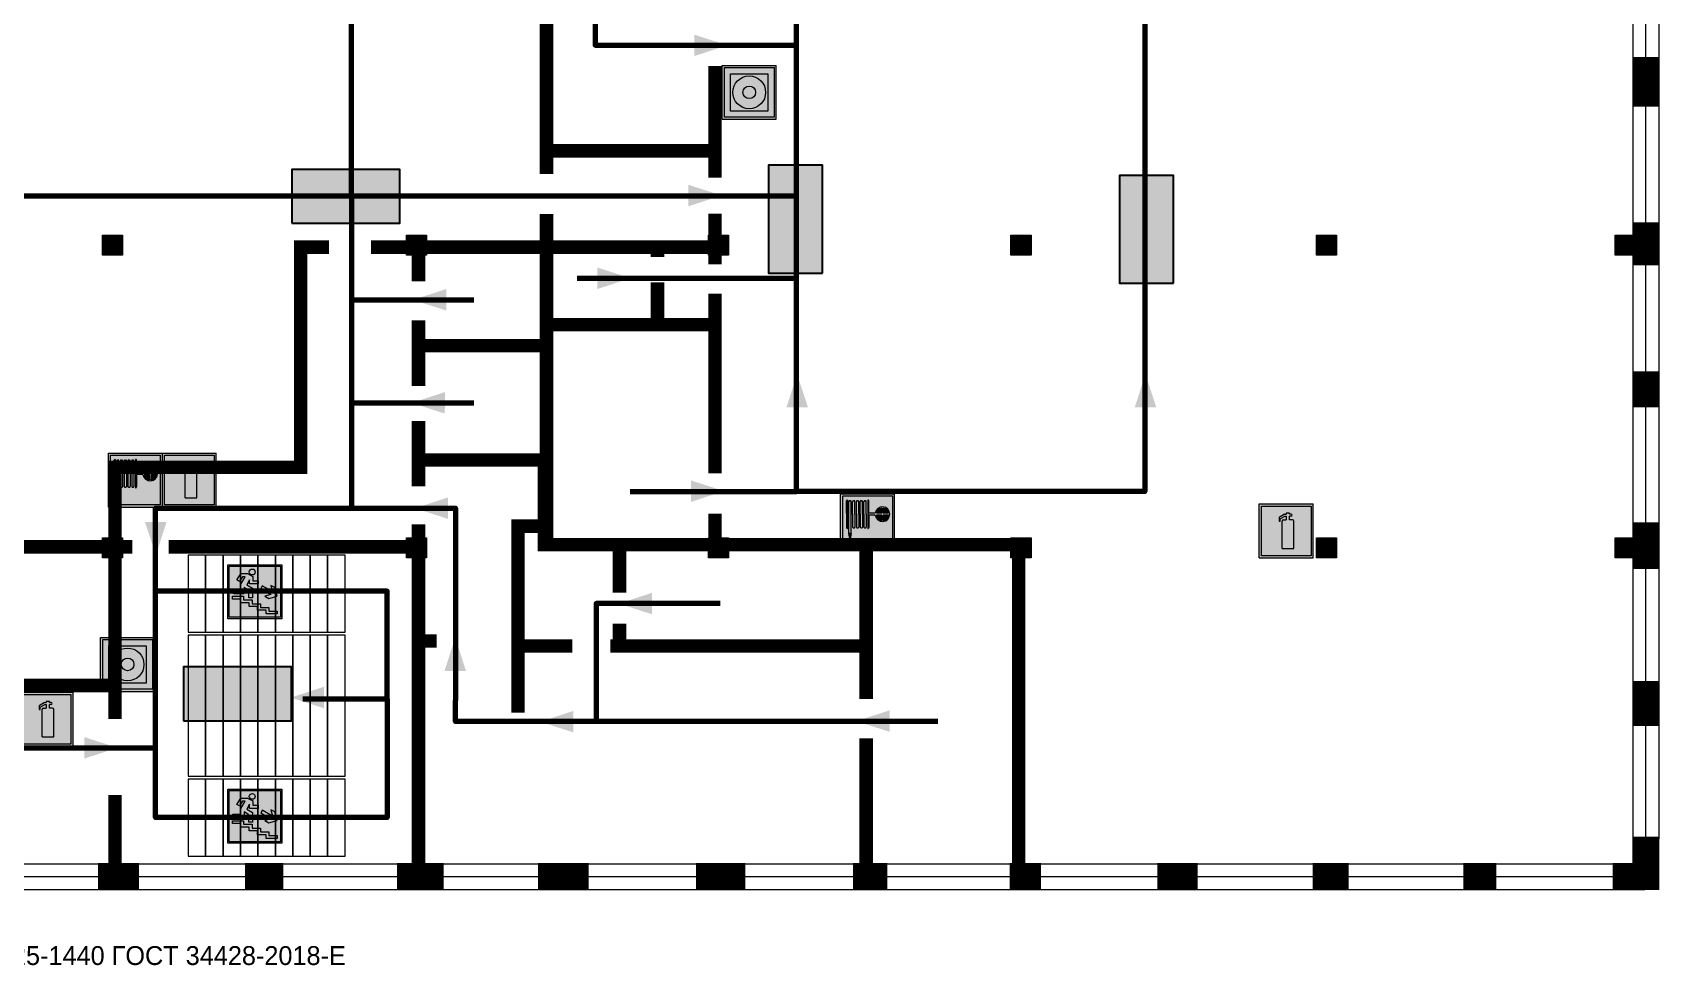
# Model space of a CAD drawing. Header units: millimetres. Extents: x 13810 to 67229, y 12374 to 21950.
# Drawn here: x 23078.7 to 23319.9, y 14564.9 to 14704 of the extents above; entities that cross this region are included whole.
import ezdxf

# ---------------------------------------------------------------- set-up
doc = ezdxf.new("R2010")
doc.units = ezdxf.units.MM
doc.layers.add('План_Штампы', color=7, linetype='Continuous')
doc.styles.add('обычный', font='arial.ttf')

# ---------------------------------------------------------------- blocks, each defined once
blk = doc.blocks.new('вниз')
at = {"lineweight": 0, "true_color": 0xffffff}
h = blk.add_hatch(color=7, dxfattribs=at)
h.dxf.hatch_style = 1
h.paths.add_polyline_path([(40994.51, -4472.22), (40986.51, -4472.22), (40986.51, -4480.22), (40994.51, -4480.22)])
h.paths.add_polyline_path([(40994.31, -4472.42), (40994.31, -4480.01), (40986.71, -4480.01), (40986.71, -4472.42)], flags=16)
h.paths.add_polyline_path([(40988.43, -4473.53), (40989.43, -4473.53), (40990.19, -4473.96), (40990.19, -4474.6), (40991, -4474.6), (40991, -4475.06), (40989.73, -4475.06), (40989.73, -4474.46), (40989.3, -4475.18), (40990.17, -4475.7), (40990.17, -4477.11), (40989.63, -4477.11), (40989.63, -4476.01), (40988.94, -4475.59), (40988.94, -4476.46), (40988.94, -4476.46), (40987.47, -4476.46), (40987.26, -4476.46), (40987.26, -4475.92), (40988.4, -4475.92), (40988.4, -4475.2), (40989.1, -4473.99), (40988.66, -4473.99), (40988.24, -4474.7), (40987.86, -4474.47), (40988.41, -4473.56)], flags=0)
h.paths.add_polyline_path([(40990.55, -4473.29, -1), (40989.69, -4473.29, -1)], flags=0)
h.paths.add_polyline_path([(40988.85, -4476.89), (40988.85, -4477.43), (40990.1, -4477.43), (40990.1, -4477.99), (40991.34, -4477.99), (40991.34, -4478.54), (40992.59, -4478.54), (40992.59, -4479.09), (40993.83, -4479.09), (40993.83, -4479.52), (40992.17, -4479.52), (40992.17, -4478.97), (40990.91, -4478.97), (40990.91, -4478.41), (40989.68, -4478.41), (40989.68, -4477.86), (40988.43, -4477.86), (40988.43, -4477.31), (40987.6, -4477.31), (40987.18, -4477.31), (40987.18, -4476.89)], flags=0)
h.paths.add_polyline_path([(40991.61, -4475.33), (40993.12, -4476.2), (40992.9, -4475.27), (40993.48, -4475.6), (40993.83, -4476.88), (40992.56, -4477.22), (40991.97, -4476.88), (40992.9, -4476.61), (40991.38, -4475.74), (40991.58, -4475.39)], flags=0)
h.paths.add_polyline_path([(40990.19, -4473.96), (40989.43, -4473.53), (40988.43, -4473.53), (40988.41, -4473.56), (40987.86, -4474.47), (40988.24, -4474.7), (40988.66, -4473.99), (40989.1, -4473.99), (40988.4, -4475.2), (40988.4, -4475.92), (40987.26, -4475.92), (40987.26, -4476.46), (40987.47, -4476.46), (40988.94, -4476.46), (40988.94, -4476.27), (40988.94, -4475.59), (40989.63, -4476.01), (40989.63, -4477.11), (40990.17, -4477.11), (40990.17, -4475.7), (40989.3, -4475.18), (40989.73, -4474.46), (40989.73, -4475.06), (40991, -4475.06), (40991, -4474.6), (40990.19, -4474.6)], flags=0)
h.paths.add_polyline_path([(40990.55, -4473.29, 1), (40989.69, -4473.29, 1)], flags=0)
h.paths.add_polyline_path([(40991.61, -4475.33), (40991.58, -4475.39), (40991.38, -4475.74), (40992.9, -4476.61), (40991.97, -4476.88), (40992.56, -4477.22), (40993.83, -4476.88), (40993.48, -4475.6), (40992.9, -4475.27), (40993.12, -4476.2)], flags=0)
h.paths.add_polyline_path([(40990.1, -4477.43), (40988.85, -4477.43), (40988.85, -4476.89), (40987.18, -4476.89), (40987.18, -4477.31), (40987.6, -4477.31), (40988.43, -4477.31), (40988.43, -4477.86), (40989.68, -4477.86), (40989.68, -4478.41), (40990.91, -4478.41), (40990.91, -4478.97), (40992.17, -4478.97), (40992.17, -4479.52), (40993.83, -4479.52), (40993.83, -4479.09), (40992.59, -4479.09), (40992.59, -4478.54), (40991.34, -4478.54), (40991.34, -4477.99), (40990.1, -4477.99)], flags=0)
at = {"lineweight": 0}
h = blk.add_hatch(color=126, dxfattribs=at)
h.dxf.hatch_style = 1
h.paths.add_polyline_path([(40994.31, -4472.42), (40986.71, -4472.42), (40986.71, -4480.01), (40994.31, -4480.01)])
h.paths.add_polyline_path([(40988.43, -4473.53), (40989.43, -4473.53), (40990.19, -4473.96), (40990.19, -4474.6), (40991, -4474.6), (40991, -4475.06), (40989.73, -4475.06), (40989.73, -4474.46), (40989.3, -4475.18), (40990.17, -4475.7), (40990.17, -4477.11), (40989.63, -4477.11), (40989.63, -4476.01), (40988.94, -4475.59), (40988.94, -4476.46), (40988.94, -4476.46), (40987.47, -4476.46), (40987.26, -4476.46), (40987.26, -4475.92), (40988.4, -4475.92), (40988.4, -4475.2), (40989.1, -4473.99), (40988.66, -4473.99), (40988.24, -4474.7), (40987.86, -4474.47), (40988.41, -4473.56)], flags=16)
h.paths.add_polyline_path([(40990.55, -4473.29, -1), (40989.69, -4473.29, -1)], flags=16)
h.paths.add_polyline_path([(40988.85, -4476.89), (40988.85, -4477.43), (40990.1, -4477.43), (40990.1, -4477.99), (40991.34, -4477.99), (40991.34, -4478.54), (40992.59, -4478.54), (40992.59, -4479.09), (40993.83, -4479.09), (40993.83, -4479.52), (40992.17, -4479.52), (40992.17, -4478.97), (40990.91, -4478.97), (40990.91, -4478.41), (40989.68, -4478.41), (40989.68, -4477.86), (40988.43, -4477.86), (40988.43, -4477.31), (40987.6, -4477.31), (40987.18, -4477.31), (40987.18, -4476.89)], flags=16)
h.paths.add_polyline_path([(40991.61, -4475.33), (40993.12, -4476.2), (40992.9, -4475.27), (40993.48, -4475.6), (40993.83, -4476.88), (40992.56, -4477.22), (40991.97, -4476.88), (40992.9, -4476.61), (40991.38, -4475.74), (40991.58, -4475.39)], flags=16)
at = {"lineweight": 0, "true_color": 0xffffff}
h = blk.add_hatch(color=7, dxfattribs=at)
h.dxf.hatch_style = 1
h.paths.add_polyline_path([(40989.73, -4474.46), (40989.73, -4475.06), (40991, -4475.06), (40991, -4474.6), (40990.19, -4474.6), (40990.19, -4473.96), (40989.43, -4473.53), (40988.43, -4473.53), (40988.41, -4473.56), (40987.86, -4474.47), (40988.24, -4474.7), (40988.66, -4473.99), (40989.1, -4473.99), (40988.4, -4475.2), (40988.4, -4475.92), (40987.26, -4475.92), (40987.26, -4476.46), (40987.47, -4476.46), (40988.94, -4476.46), (40988.94, -4475.59), (40989.63, -4476.01), (40989.63, -4477.11), (40990.17, -4477.11), (40990.17, -4475.7), (40989.3, -4475.18)])
h.paths.add_polyline_path([(40989.69, -4473.29, 1), (40990.55, -4473.29, 1)])
h.paths.add_polyline_path([(40991.61, -4475.33), (40991.58, -4475.39), (40991.38, -4475.74), (40992.9, -4476.61), (40991.97, -4476.88), (40992.56, -4477.22), (40993.83, -4476.88), (40993.48, -4475.6), (40992.9, -4475.27), (40993.12, -4476.2)])
h.paths.add_polyline_path([(40990.1, -4477.43), (40988.85, -4477.43), (40988.85, -4476.89), (40987.18, -4476.89), (40987.18, -4477.31), (40987.6, -4477.31), (40988.43, -4477.31), (40988.43, -4477.86), (40989.68, -4477.86), (40989.68, -4478.41), (40990.91, -4478.41), (40990.91, -4478.97), (40992.17, -4478.97), (40992.17, -4479.52), (40993.83, -4479.52), (40993.83, -4479.09), (40992.59, -4479.09), (40992.59, -4478.54), (40991.34, -4478.54), (40991.34, -4477.99), (40990.1, -4477.99)])
at = {"color": 126, "lineweight": 0}
for points in [[(40986.51, -4472.22), (40994.51, -4472.22), (40994.51, -4480.22), (40986.51, -4480.22)], [(40986.71, -4472.42), (40994.31, -4472.42), (40994.31, -4480.01), (40986.71, -4480.01)]]:
    blk.add_lwpolyline(points, close=True, dxfattribs=at)
for points in [[(40987.47, -4476.46), (40987.26, -4476.46), (40987.26, -4475.92), (40988.4, -4475.92), (40988.4, -4475.2), (40989.1, -4473.99), (40988.66, -4473.99), (40988.24, -4474.7), (40987.86, -4474.47), (40988.41, -4473.56), (40988.43, -4473.53), (40989.43, -4473.53), (40990.19, -4473.96), (40990.19, -4474.6), (40991, -4474.6), (40991, -4475.06), (40989.73, -4475.06), (40989.73, -4474.46), (40989.3, -4475.18), (40990.17, -4475.7), (40990.17, -4477.11), (40989.63, -4477.11), (40989.63, -4476.01), (40988.94, -4475.59), (40988.94, -4476.46)], [(40991.58, -4475.39), (40991.38, -4475.74), (40992.9, -4476.61), (40991.97, -4476.88), (40992.56, -4477.22), (40993.83, -4476.88), (40993.48, -4475.6), (40992.9, -4475.27), (40993.12, -4476.2), (40991.61, -4475.33), (40991.58, -4475.39)], [(40987.6, -4477.31), (40987.18, -4477.31), (40987.18, -4476.89), (40988.85, -4476.89), (40988.85, -4477.43), (40990.1, -4477.43), (40990.1, -4477.99), (40991.34, -4477.99), (40991.34, -4478.54), (40992.59, -4478.54), (40992.59, -4479.09), (40993.83, -4479.09), (40993.83, -4479.52), (40992.17, -4479.52), (40992.17, -4478.97), (40990.91, -4478.97), (40990.91, -4478.41), (40989.68, -4478.41), (40989.68, -4477.86), (40988.43, -4477.86), (40988.43, -4477.31), (40987.6, -4477.31)], [(40987.47, -4476.46), (40988.94, -4476.46), (40988.94, -4476.27)]]:
    blk.add_lwpolyline(points, dxfattribs=at)
blk.add_circle((40990.12, -4473.29), 0.432, dxfattribs=at)
blk = doc.blocks.new('A$C32E8229D')
at = {"true_color": 0xffffff}
blk.add_hatch(color=7, dxfattribs=at).paths.add_polyline_path([(0, 0), (0, -8), (16, -8), (16, 0)])
h = blk.add_hatch(color=126)
h.paths.add_polyline_path([(0.2, -0.2), (15.8, -0.2), (15.8, -7.8), (0.2, -7.8)])
h.paths.add_polyline_path([(13.49, -2.05), (12.08, -2.05), (11.37, -2.63, 0.162397), (11.29, -2.84), (11.29, -3.63), (10.35, -3.63), (10.35, -4.05), (11.68, -4.05), (11.68, -3.48), (12.26, -4.28), (11.29, -5.1), (11.29, -6.78), (11.85, -6.78), (11.85, -5.44), (12.8, -4.64), (12.8, -5.94), (14.46, -5.94), (14.46, -5.39), (13.45, -5.39), (13.45, -3.97), (12.46, -2.59), (13.15, -2.59), (13.69, -3.34), (14.18, -3)], flags=16)
h.paths.add_polyline_path([(10.74, -1.82, 1), (11.8, -1.82, 1)], flags=16)
h.paths.add_polyline_path([(9.39, -3.59), (5.99, -3.59), (6.56, -3.03), (5.91, -3.03), (5.1, -3.83), (5.91, -4.64), (6.56, -4.64), (5.99, -4.09), (9.39, -4.09)], flags=16)
h.paths.add_polyline_path([(4.29, -1.08), (1.72, -1.08), (1.72, -6.6), (4.29, -6.6)], flags=16)
at = {"color": 126}
blk.add_lwpolyline([(16, -8), (0, -8), (0, 0), (16, 0)], close=True, dxfattribs=at)
blk = doc.blocks.new('A$C3AD82952')
at = {"true_color": 0xf5f5ff}
h = blk.add_hatch(color=7, dxfattribs=at)
h.dxf.hatch_style = 1
h.paths.add_polyline_path([(8.21, 8.73, 0.414214), (7.89, 9.05), (7.22, 9.05), (7.22, 9.92), (7.59, 9.92, 1), (7.57, 10.36), (7.22, 10.36), (7.22, 10.6), (6.43, 10.6), (6.43, 10.36), (6.01, 10.36), (4.74, 9.59), (4.74, 8.69), (4.98, 8.73), (4.98, 9.26), (6.12, 9.91), (6.43, 9.91), (6.43, 9.05), (5.76, 9.05, 0.414214), (5.44, 8.73), (5.44, 2.2), (8.21, 2.2)], flags=0)
h.paths.add_polyline_path([(12.8, 12.8), (0, 12.8), (0, 0), (12.8, 0)])
h.paths.add_polyline_path([(0.51, 12.29), (12.29, 12.29), (12.29, 0.51), (0.51, 0.51)], flags=16)
h.paths.add_polyline_path([(4.74, 9.59), (6.01, 10.36), (6.43, 10.36), (6.43, 10.6), (7.22, 10.6), (7.22, 10.36), (7.59, 10.36, -0.94586), (7.59, 9.92), (7.22, 9.92), (7.22, 9.05), (7.89, 9.05, -0.414214), (8.21, 8.73), (8.21, 2.2), (5.44, 2.2), (5.44, 8.73, -0.414214), (5.76, 9.05), (6.43, 9.05), (6.43, 9.91), (6.12, 9.91), (4.98, 9.26), (4.98, 8.73), (4.74, 8.69)], flags=0)
h = blk.add_hatch(color=242)
h.dxf.hatch_style = 1
h.paths.add_polyline_path([(12.29, 12.29), (0.51, 12.29), (0.51, 0.51), (12.29, 0.51)])
h.paths.add_polyline_path([(4.74, 8.69), (4.74, 9.59), (6.01, 10.36), (6.43, 10.36), (6.43, 10.6), (7.22, 10.6), (7.22, 10.36), (7.59, 10.36, -0.94586), (7.59, 9.92), (7.22, 9.92), (7.22, 9.05), (7.89, 9.05, -0.414214), (8.21, 8.73), (8.21, 2.2), (5.44, 2.2), (5.44, 8.73, -0.414214), (5.76, 9.05), (6.43, 9.05), (6.43, 9.91), (6.12, 9.91), (4.98, 9.26), (4.98, 8.73)], flags=16)
h = blk.add_hatch(color=7, dxfattribs=at)
h.dxf.hatch_style = 1
h.paths.add_polyline_path([(8.21, 8.73, 0.414214), (7.89, 9.05), (7.22, 9.05), (7.22, 9.92), (7.59, 9.92, 1), (7.57, 10.36), (7.22, 10.36), (7.22, 10.6), (6.43, 10.6), (6.43, 10.36), (6.01, 10.36), (4.74, 9.59), (4.74, 8.69), (4.98, 8.73), (4.98, 9.26), (6.12, 9.91), (6.43, 9.91), (6.43, 9.05), (5.76, 9.05, 0.414214), (5.44, 8.73), (5.44, 2.2), (8.21, 2.2)])
at = {"color": 242, "lineweight": 5}
for p, q in [((0, 0), (0, 12.8)), ((0, 12.8), (12.8, 12.8)), ((12.8, 0), (12.8, 12.8)), ((6.01, 10.36), (4.74, 9.59)), ((4.74, 9.59), (4.74, 8.69)), ((4.74, 8.69), (4.98, 8.73)), ((4.98, 9.26), (6.12, 9.91)), ((4.98, 8.73), (4.98, 9.26)), ((5.44, 2.2), (5.44, 8.73)), ((5.76, 9.05), (6.43, 9.05)), ((6.01, 10.36), (6.43, 10.36)), ((6.12, 9.91), (6.43, 9.91)), ((7.22, 10.6), (6.43, 10.6)), ((6.43, 10.6), (6.43, 10.36)), ((6.43, 9.91), (6.43, 9.05)), ((7.22, 10.36), (7.22, 10.6)), ((7.59, 10.36), (7.22, 10.36)), ((7.22, 9.05), (7.22, 9.92)), ((7.59, 9.92), (7.22, 9.92)), ((7.89, 9.05), (7.22, 9.05)), ((8.21, 2.2), (8.21, 8.73)), ((0, 0), (12.8, 0)), ((5.44, 2.2), (8.21, 2.2))]:
    blk.add_line(p, q, dxfattribs=at)
blk.add_lwpolyline([(0.51, 12.29), (12.29, 12.29), (12.29, 0.51), (0.51, 0.51)], close=True, dxfattribs=at)
for centre, radius, start, end in [((5.76, 8.73), 0.32, 90, 180), ((7.58, 10.14), 0.223, 273.1875, 86.8125), ((7.89, 8.73), 0.32, 0, 90)]:
    blk.add_arc(centre, radius, start, end, dxfattribs=at)
blk = doc.blocks.new('A$C7B4425F7')
at = {"true_color": 0xffffff}
blk.add_hatch(color=7, dxfattribs=at).paths.add_polyline_path([(0, 0), (-16, 0), (-16, -8), (0, -8)])
h = blk.add_hatch(color=126)
h.paths.add_polyline_path([(-0.2, -0.2), (-15.8, -0.2), (-15.8, -7.8), (-0.2, -7.8)])
h.paths.add_polyline_path([(-11.76, -2.03), (-11.76, -3.66), (-11.17, -3.66, -0.568275), (-11.17, -6.18), (-12.58, -6.18), (-12.58, -2.03)], flags=16)
h.paths.add_polyline_path([(-13.33, -4.12, -0.495768), (-13.59, -6.18), (-15.03, -6.18), (-15.03, -2.03), (-13.59, -2.03, -0.487973)], flags=16)
h.paths.add_polyline_path([(-10.25, -2.03), (-9.48, -2.03), (-9.48, -6.18), (-10.25, -6.18)], flags=16)
h.paths.add_polyline_path([(-13.84, -3.69), (-14.24, -3.69), (-14.24, -3.03), (-13.9, -3.03, -0.692621)], flags=0)
h.paths.add_polyline_path([(-9.15, -2.03), (-8.4, -2.03), (-8.04, -3.07), (-7.68, -2.03), (-6.93, -2.03), (-7.64, -4.1), (-6.93, -6.18), (-7.68, -6.18), (-8.04, -5.14), (-8.4, -6.18), (-9.15, -6.18), (-8.44, -4.1)], flags=16)
h.paths.add_polyline_path([(-11.76, -4.46), (-11.42, -4.46, -0.692621), (-11.36, -5.12), (-11.76, -5.12)], flags=0)
h.paths.add_polyline_path([(-13.9, -5.2), (-14.24, -5.2), (-14.24, -4.55), (-13.84, -4.55, -0.708038)], flags=0)
edge = h.paths.add_edge_path(flags=16)
edge.add_ellipse((-5.51, -4.08), major_axis=(0, 2.05), ratio=0.586184, start_angle=0, end_angle=360)
edge = h.paths.add_edge_path(flags=0)
edge.add_ellipse((-5.51, -4.08), major_axis=(0, 1.14), ratio=0.454828, start_angle=0, end_angle=360)
h.paths.add_polyline_path([(-4.13, -4.96, 0.377264), (-3.48, -4.52, 0.0555), (-3.16, -2.03), (-1.66, -2.03), (-1.66, -4.96), (-0.96, -4.96), (-0.96, -7.01), (-1.75, -7.01), (-1.75, -6.18), (-3.3, -6.18), (-3.3, -7.02), (-4.13, -7.02)], flags=16)
h.paths.add_polyline_path([(-2.73, -2.91), (-2.28, -2.91), (-2.28, -4.96), (-3.05, -4.96, 0.079136)], flags=0)
at = {"color": 126}
blk.add_lwpolyline([(-16, -8), (0, -8), (0, 0), (-16, 0)], close=True, dxfattribs=at)
blk = doc.blocks.new('A$C54414219')
at = {"true_color": 0xffffff}
h = blk.add_hatch(color=7, dxfattribs=at)
h.paths.add_polyline_path([(2.39, -9.45), (2.39, -18.3), (11.23, -18.3), (11.23, -9.45)], flags=0)
h.paths.add_polyline_path([(10.71, -13.87, -1), (2.92, -13.87, -1)], flags=0)
h.paths.add_polyline_path([(8.3, -13.87, -1), (5.33, -13.87, -1)], flags=0)
h.paths.add_polyline_path([(0.41, -7.47), (0.41, -20.27), (13.21, -20.27), (13.21, -7.47)])
h.paths.add_polyline_path([(0.92, -19.77), (12.71, -19.77), (12.71, -7.98), (0.92, -7.98)], flags=16)
h.paths.add_polyline_path([(11.23, -9.45), (11.23, -18.3), (2.39, -18.3), (2.39, -9.45)], flags=0)
at = {"lineweight": 5}
h = blk.add_hatch(color=242, dxfattribs=at)
h.paths.add_polyline_path([(12.71, -7.98), (0.92, -7.98), (0.92, -19.77), (12.71, -19.77)])
h.paths.add_polyline_path([(11.23, -18.3), (2.39, -18.3), (2.39, -9.45), (11.23, -9.45)], flags=16)
h.paths.add_polyline_path([(10.71, -13.87, -1), (2.92, -13.87, -1)], flags=0)
h.paths.add_polyline_path([(8.3, -13.87, -1), (5.33, -13.87, -1)], flags=0)
at = {"true_color": 0xffffff}
h = blk.add_hatch(color=7, dxfattribs=at)
h.paths.add_polyline_path([(2.39, -9.45), (2.39, -18.3), (11.23, -18.3), (11.23, -9.45)])
h.paths.add_polyline_path([(10.71, -13.87, -1), (2.92, -13.87, -1)], flags=16)
h.paths.add_polyline_path([(8.3, -13.87, -1), (5.33, -13.87, -1)], flags=0)
at = {"lineweight": 5}
h = blk.add_hatch(color=242, dxfattribs=at)
h.paths.add_polyline_path([(2.92, -13.87, 1), (10.71, -13.87, 1)])
h.paths.add_polyline_path([(8.3, -13.87, -1), (5.33, -13.87, -1)], flags=16)
at = {"color": 242, "lineweight": 5}
for p, q in [((0.41, -20.27), (0.41, -7.47)), ((0.41, -7.47), (13.21, -7.47)), ((0.41, -7.47), (13.21, -7.47)), ((13.21, -20.27), (13.21, -7.47)), ((0.41, -20.27), (13.21, -20.27))]:
    blk.add_line(p, q, dxfattribs=at)
for points in [[(0.92, -7.98), (12.71, -7.98), (12.71, -19.77), (0.92, -19.77)], [(2.39, -9.45), (11.23, -9.45), (11.23, -18.3), (2.39, -18.3)]]:
    blk.add_lwpolyline(points, close=True, dxfattribs=at)
for radius in [3.89, 1.49]:
    blk.add_circle((6.81, -13.87), radius, dxfattribs=at)
blk = doc.blocks.new('A$C37112FD5')
at = {"true_color": 0xf5f5ff}
h = blk.add_hatch(color=7, dxfattribs=at)
h.dxf.hatch_style = 1
h.paths.add_polyline_path([(12.8, -7.4), (0, -7.4), (0, -20.2), (12.8, -20.2)])
h.paths.add_polyline_path([(12.29, -7.91), (12.29, -19.69), (0.51, -19.69), (0.51, -7.91)], flags=16)
h.paths.add_polyline_path([(4.98, -9.04, -0.42597), (5.17, -9.22), (5.17, -12.25), (5.17, -15.29, -0.432244), (4.98, -15.47), (4.83, -15.47, -0.42597), (4.64, -15.29), (4.64, -12.25), (4.64, -9.22, -0.432244), (4.83, -9.04)], flags=0)
h.paths.add_polyline_path([(4.28, -9.22), (4.28, -12.25), (4.28, -15.29, -0.432244), (4.09, -15.47), (3.94, -15.47, -0.42597), (3.75, -15.29), (3.75, -12.25), (3.75, -9.22, -0.432244), (3.94, -9.04), (4.09, -9.04, -0.42597)], flags=0)
h.paths.add_polyline_path([(5.72, -9.04), (5.87, -9.04, -0.42597), (6.06, -9.22), (6.06, -12.25), (6.06, -15.29, -0.432244), (5.87, -15.47), (5.72, -15.47, -0.42597), (5.53, -15.29), (5.53, -12.25), (5.53, -9.22, -0.432244)], flags=0)
h.paths.add_polyline_path([(6.42, -8.9), (6.5, -8.9, -0.42597), (6.69, -9.08), (6.69, -12.03), (8.21, -12.03, -15.824349), (8.21, -12.47), (6.69, -12.47), (6.69, -15.42, -0.432244), (6.5, -15.6), (6.42, -15.6)], flags=0)
h.paths.add_polyline_path([(3.39, -9.22), (3.39, -12.25), (3.39, -15.29, -0.432244), (3.2, -15.47), (3.05, -15.47, -0.42597), (2.85, -15.29), (2.85, -12.25), (2.85, -9.22, -0.432244), (3.05, -9.04), (3.2, -9.04, -0.42597)], flags=0)
h.paths.add_polyline_path([(2.5, -9.22), (2.5, -16.71), (1.96, -16.71), (1.96, -9.22, -0.432244), (2.15, -9.04), (2.31, -9.04, -0.42597)], flags=0)
h.paths.add_polyline_path([(1.61, -8.9), (1.61, -15.6), (1.57, -15.6, -0.42597), (1.37, -15.42), (1.37, -12.03), (1.37, -9.09, -0.432244), (1.57, -8.9)], flags=0)
h.paths.add_polyline_path([(9.76, -10.81), (9.76, -12.03), (8.49, -12.03, -0.336371)], flags=0)
h.paths.add_polyline_path([(8.49, -12.47), (9.76, -12.47), (9.76, -13.7, -0.336371)], flags=0)
h.paths.add_polyline_path([(10.11, -10.81, -0.336371), (11.38, -12.03), (10.11, -12.03)], flags=0)
h.paths.add_polyline_path([(10.11, -12.47), (11.38, -12.47, -0.336371), (10.11, -13.7)], flags=0)
h.paths.add_polyline_path([(2.5, -16.84), (2.5, -17.05), (1.97, -17.05), (1.97, -16.84)], flags=0)
h.paths.add_polyline_path([(2.5, -17.24, -0.033778), (2.24, -18.6, -0.033778), (1.97, -17.24)], flags=0)
h = blk.add_hatch(color=242)
h.dxf.hatch_style = 1
h.paths.add_polyline_path([(12.29, -7.91), (0.51, -7.91), (0.51, -19.69), (12.29, -19.69)])
h.paths.add_polyline_path([(6.42, -15.6), (6.42, -8.9), (6.5, -8.9, -0.42597), (6.69, -9.08), (6.69, -12.03), (8.21, -12.03, -15.824349), (8.21, -12.47), (6.69, -12.47), (6.69, -15.42, -0.432244), (6.5, -15.6)], flags=16)
h.paths.add_polyline_path([(5.87, -15.47), (5.72, -15.47, -0.42597), (5.53, -15.29), (5.53, -12.25), (5.53, -9.22, -0.432244), (5.72, -9.04), (5.87, -9.04, -0.42597), (6.06, -9.22), (6.06, -12.25), (6.06, -15.29, -0.432244)], flags=16)
h.paths.add_polyline_path([(4.98, -15.47), (4.83, -15.47, -0.42597), (4.64, -15.29), (4.64, -12.25), (4.64, -9.22, -0.432244), (4.83, -9.04), (4.98, -9.04, -0.42597), (5.17, -9.22), (5.17, -12.25), (5.17, -15.29, -0.432244)], flags=16)
h.paths.add_polyline_path([(4.09, -15.47), (3.94, -15.47, -0.42597), (3.75, -15.29), (3.75, -12.25), (3.75, -9.22, -0.432244), (3.94, -9.04), (4.09, -9.04, -0.42597), (4.28, -9.22), (4.28, -12.25), (4.28, -15.29, -0.432244)], flags=16)
h.paths.add_polyline_path([(3.2, -15.47), (3.05, -15.47, -0.42597), (2.85, -15.29), (2.85, -12.25), (2.85, -9.22, -0.432244), (3.05, -9.04), (3.2, -9.04, -0.42597), (3.39, -9.22), (3.39, -12.25), (3.39, -15.29, -0.432244)], flags=16)
h.paths.add_polyline_path([(2.5, -17.05), (1.97, -17.05), (1.97, -16.84), (2.5, -16.84)], flags=16)
h.paths.add_polyline_path([(2.5, -17.24, -0.033778), (2.24, -18.6, -0.033778), (1.97, -17.24)], flags=16)
h.paths.add_polyline_path([(2.5, -16.71), (1.96, -16.71), (1.96, -9.22, -0.432244), (2.15, -9.04), (2.31, -9.04, -0.42597), (2.5, -9.22)], flags=16)
h.paths.add_polyline_path([(1.61, -15.6), (1.57, -15.6, -0.42597), (1.37, -15.42), (1.37, -12.03), (1.37, -9.09, -0.432244), (1.57, -8.9), (1.61, -8.9)], flags=16)
h.paths.add_polyline_path([(8.49, -12.47), (9.76, -12.47), (9.76, -13.7, -0.336371)], flags=0)
h.paths.add_polyline_path([(10.11, -13.7), (10.11, -12.47), (11.38, -12.47, -0.336371)], flags=0)
h.paths.add_polyline_path([(8.49, -12.03, -0.336371), (9.76, -10.81), (9.76, -12.03)], flags=0)
h.paths.add_polyline_path([(10.11, -12.03), (10.11, -10.81, -0.336371), (11.38, -12.03)], flags=0)
h = blk.add_hatch(color=7, dxfattribs=at)
h.dxf.hatch_style = 1
h.paths.add_polyline_path([(1.61, -8.9), (1.57, -8.9, 0.432244), (1.37, -9.09), (1.37, -12.03), (1.37, -15.42, 0.42597), (1.57, -15.6), (1.61, -15.6)])
h.paths.add_polyline_path([(2.5, -9.22, 0.42597), (2.31, -9.04), (2.15, -9.04, 0.432244), (1.96, -9.22), (1.96, -16.71), (2.5, -16.71)])
h.paths.add_polyline_path([(2.5, -16.84), (1.97, -16.84), (1.97, -17.05), (2.5, -17.05)])
h.paths.add_polyline_path([(2.5, -17.24), (1.97, -17.24, 0.033778), (2.24, -18.6, 0.033778)])
h.paths.add_polyline_path([(3.39, -12.25), (3.39, -9.22, 0.42597), (3.2, -9.04), (3.05, -9.04, 0.432244), (2.85, -9.22), (2.85, -12.25), (2.85, -15.29, 0.42597), (3.05, -15.47), (3.2, -15.47, 0.432244), (3.39, -15.29)])
h.paths.add_polyline_path([(4.28, -12.25), (4.28, -9.22, 0.42597), (4.09, -9.04), (3.94, -9.04, 0.432244), (3.75, -9.22), (3.75, -12.25), (3.75, -15.29, 0.42597), (3.94, -15.47), (4.09, -15.47, 0.432244), (4.28, -15.29)])
h.paths.add_polyline_path([(5.17, -12.25), (5.17, -9.22, 0.42597), (4.98, -9.04), (4.83, -9.04, 0.432244), (4.64, -9.22), (4.64, -12.25), (4.64, -15.29, 0.42597), (4.83, -15.47), (4.98, -15.47, 0.432244), (5.17, -15.29)])
h.paths.add_polyline_path([(6.06, -12.25), (6.06, -9.22, 0.42597), (5.87, -9.04), (5.72, -9.04, 0.432244), (5.53, -9.22), (5.53, -12.25), (5.53, -15.29, 0.42597), (5.72, -15.47), (5.87, -15.47, 0.432244), (6.06, -15.29)])
h.paths.add_polyline_path([(6.69, -12.47), (8.21, -12.47, 15.824349), (8.21, -12.03), (6.69, -12.03), (6.69, -9.08, 0.42597), (6.5, -8.9), (6.42, -8.9), (6.42, -15.6), (6.5, -15.6, 0.432244), (6.69, -15.42)])
h.paths.add_polyline_path([(8.49, -12.47), (9.76, -12.47), (9.76, -13.7, -0.336371)], flags=16)
h.paths.add_polyline_path([(8.49, -12.03, -0.336371), (9.76, -10.81), (9.76, -12.03)], flags=16)
h.paths.add_polyline_path([(10.11, -12.47), (11.38, -12.47, -0.336371), (10.11, -13.7)], flags=16)
h.paths.add_polyline_path([(10.11, -12.03), (10.11, -10.81, -0.336371), (11.38, -12.03)], flags=16)
h = blk.add_hatch(color=242)
h.dxf.hatch_style = 1
h.paths.add_polyline_path([(9.76, -10.81, 0.336371), (8.49, -12.03), (9.76, -12.03)])
h.paths.add_polyline_path([(10.11, -10.81), (10.11, -12.03), (11.38, -12.03, 0.336371)])
h.paths.add_polyline_path([(11.38, -12.47), (10.11, -12.47), (10.11, -13.7, 0.336371)])
h.paths.add_polyline_path([(9.76, -12.47), (8.49, -12.47, 0.336371), (9.76, -13.7)])
at = {"color": 242, "lineweight": 5}
for p, q in [((0, -20.2), (0, -7.4)), ((0, -7.4), (12.8, -7.4)), ((12.8, -20.2), (12.8, -7.4)), ((1.37, -12.03), (1.37, -9.08)), ((1.57, -8.9), (1.61, -8.9)), ((1.61, -8.9), (1.61, -15.6)), ((1.96, -16.71), (1.96, -9.22)), ((2.15, -9.04), (2.31, -9.04)), ((2.5, -16.71), (2.5, -9.22)), ((2.85, -12.25), (2.85, -9.22)), ((3.05, -9.04), (3.2, -9.04)), ((3.39, -12.25), (3.39, -9.22)), ((3.75, -12.25), (3.75, -9.22)), ((3.94, -9.04), (4.09, -9.04)), ((4.28, -12.25), (4.28, -9.22)), ((4.64, -12.25), (4.64, -9.22)), ((4.83, -9.04), (4.98, -9.04)), ((5.17, -12.25), (5.17, -9.22)), ((5.53, -12.25), (5.53, -9.22)), ((5.72, -9.04), (5.87, -9.04)), ((6.06, -12.25), (6.06, -9.22)), ((6.42, -8.9), (6.42, -15.6)), ((6.5, -8.9), (6.42, -8.9)), ((6.69, -12.03), (6.69, -9.08)), ((9.76, -10.81), (9.76, -12.03)), ((10.11, -10.81), (10.11, -12.03)), ((1.37, -12.03), (1.37, -15.42)), ((2.85, -12.25), (2.85, -15.29)), ((3.39, -12.25), (3.39, -15.29)), ((3.75, -12.25), (3.75, -15.29)), ((4.28, -12.25), (4.28, -15.29)), ((4.64, -12.25), (4.64, -15.29)), ((5.17, -12.25), (5.17, -15.29)), ((5.53, -12.25), (5.53, -15.29)), ((6.06, -12.25), (6.06, -15.29)), ((8.21, -12.03), (6.69, -12.03)), ((8.21, -12.47), (6.69, -12.47)), ((6.69, -12.47), (6.69, -15.42)), ((9.76, -12.03), (8.49, -12.03)), ((9.76, -12.47), (8.49, -12.47)), ((9.76, -12.47), (9.76, -13.7)), ((11.38, -12.03), (10.11, -12.03)), ((11.38, -12.47), (10.11, -12.47)), ((10.11, -12.47), (10.11, -13.7)), ((1.57, -15.6), (1.61, -15.6)), ((1.96, -16.71), (2.5, -16.71)), ((1.97, -16.84), (2.5, -16.84)), ((1.97, -17.05), (1.97, -16.84)), ((2.5, -17.05), (1.97, -17.05)), ((1.97, -17.24), (2.5, -17.24)), ((2.5, -16.84), (2.5, -17.05)), ((3.05, -15.47), (3.2, -15.47)), ((3.94, -15.47), (4.09, -15.47)), ((4.83, -15.47), (4.98, -15.47)), ((5.72, -15.47), (5.87, -15.47)), ((6.42, -15.6), (6.5, -15.6)), ((0, -20.2), (12.8, -20.2))]:
    blk.add_line(p, q, dxfattribs=at)
blk.add_lwpolyline([(0.51, -7.91), (12.29, -7.91), (12.29, -19.69), (0.51, -19.69)], close=True, dxfattribs=at)
for centre, radius, start, end in [((1.56, -9.09), 0.182, 87.1027, 180.6071), ((2.15, -9.22), 0.182, 87.1027, 180.6071), ((2.32, -9.22), 0.182, 359.3929, 92.8973), ((3.04, -9.22), 0.182, 87.1027, 180.6071), ((3.21, -9.22), 0.182, 359.3929, 92.8973), ((3.93, -9.22), 0.182, 87.1027, 180.6071), ((4.1, -9.22), 0.182, 359.3929, 92.8973), ((4.82, -9.22), 0.182, 87.1027, 180.6071), ((4.99, -9.22), 0.182, 359.3929, 92.8973), ((5.71, -9.22), 0.182, 87.1027, 180.6071), ((5.88, -9.22), 0.182, 359.3929, 92.8973), ((6.51, -9.09), 0.182, 359.3929, 92.8973), ((9.93, -12.25), 1.74, 187.2319, 172.7681), ((9.93, -12.25), 1.46, 96.9927, 171.3585), ((9.93, -12.25), 1.46, 8.6415, 83.0073), ((1.56, -15.42), 0.182, 179.3929, 272.8973), ((3.04, -15.29), 0.182, 179.3929, 272.8973), ((3.21, -15.29), 0.182, 267.1027, 0.6071), ((3.93, -15.29), 0.182, 179.3929, 272.8973), ((4.1, -15.29), 0.182, 267.1027, 0.6071), ((4.82, -15.29), 0.182, 179.3929, 272.8973), ((4.99, -15.29), 0.182, 267.1027, 0.6071), ((5.71, -15.29), 0.182, 179.3929, 272.8973), ((5.88, -15.29), 0.182, 267.1027, 0.6071), ((6.51, -15.42), 0.182, 267.1027, 0.6071), ((9.93, -12.25), 1.46, 188.6415, 263.0073), ((9.93, -12.25), 1.46, 276.9927, 351.3585), ((12.17, -15.98), 10.27, 187.041, 194.7793), ((-7.7, -15.98), 10.27, 345.2207, 352.959)]:
    blk.add_arc(centre, radius, start, end, dxfattribs=at)

msp = doc.modelspace()

# ---------------------------------------------------------------- hatches: boundary and pattern name
at = {"lineweight": 0}
h = msp.add_hatch(color=256, dxfattribs=at)
h.dxf.hatch_style = 1
h.paths.add_polyline_path([(23092.06, 14673.97), (23089.09, 14673.97), (23089.09, 14671.01), (23092.06, 14671.01)])
h = msp.add_hatch(color=256, dxfattribs=at)
h.dxf.hatch_style = 1
h.paths.add_polyline_path([(23137.12, 14673.97), (23134.15, 14673.97), (23134.15, 14671.01), (23137.12, 14671.01)])
h = msp.add_hatch(color=256, dxfattribs=at)
h.dxf.hatch_style = 1
h.paths.add_polyline_path([(23181.87, 14673.97), (23178.91, 14673.97), (23178.91, 14671.01), (23181.87, 14671.01)])
h = msp.add_hatch(color=256, dxfattribs=at)
h.dxf.hatch_style = 1
h.paths.add_polyline_path([(23226.73, 14673.97), (23223.76, 14673.97), (23223.76, 14671.01), (23226.73, 14671.01)])
h = msp.add_hatch(color=256, dxfattribs=at)
h.dxf.hatch_style = 1
h.paths.add_polyline_path([(23272.03, 14673.97), (23269.06, 14673.97), (23269.06, 14671.01), (23272.03, 14671.01)])
h = msp.add_hatch(color=256, dxfattribs=at)
h.dxf.hatch_style = 1
h.paths.add_polyline_path([(23316.3, 14673.97), (23313.33, 14673.97), (23313.33, 14671.01), (23316.3, 14671.01)])
h = msp.add_hatch(color=256, dxfattribs=at)
h.dxf.hatch_style = 1
h.paths.add_polyline_path([(23092.06, 14629.09), (23089.09, 14629.09), (23089.09, 14626.13), (23092.06, 14626.13)])
h = msp.add_hatch(color=256, dxfattribs=at)
h.dxf.hatch_style = 1
h.paths.add_polyline_path([(23137.12, 14629.09), (23134.15, 14629.09), (23134.15, 14626.13), (23137.12, 14626.13)])
h = msp.add_hatch(color=256, dxfattribs=at)
h.dxf.hatch_style = 1
h.paths.add_polyline_path([(23181.87, 14629.09), (23178.91, 14629.09), (23178.91, 14626.13), (23181.87, 14626.13)])
h = msp.add_hatch(color=256, dxfattribs=at)
h.dxf.hatch_style = 1
h.paths.add_polyline_path([(23226.73, 14629.09), (23223.76, 14629.09), (23223.76, 14626.13), (23226.73, 14626.13)])
h = msp.add_hatch(color=256, dxfattribs=at)
h.dxf.hatch_style = 1
h.paths.add_polyline_path([(23272.03, 14629.09), (23269.06, 14629.09), (23269.06, 14626.13), (23272.03, 14626.13)])
h = msp.add_hatch(color=256, dxfattribs=at)
h.dxf.hatch_style = 1
h.paths.add_polyline_path([(23316.3, 14629.09), (23313.33, 14629.09), (23313.33, 14626.13), (23316.3, 14626.13)])

# ---------------------------------------------------------------- linework, layer by layer
for points in [[(23315.97, 14584.5), (23315.97, 14817.59)], [(23317.88, 14584.78), (23317.88, 14817.87)], [(23319.84, 14584.47), (23319.84, 14817.56)], [(23004.11, 14580.76), (23317.87, 14580.76)], [(23004.22, 14578.88), (23317.97, 14578.88)], [(23003.96, 14576.96), (23317.72, 14576.96)]]:
    msp.add_lwpolyline(points, dxfattribs=at)
at = {"color": 126, "lineweight": 100, "true_color": 0x008754}
for points in [[(23126.01, 14679.82), (23126.01, 14813.24)], [(23167.33, 14635.97), (23191.99, 14635.97), (23191.99, 14789.77), (23191.99, 14789.77)], [(23243.58, 14789.76), (23243.58, 14635.97), (23191.99, 14635.97)], [(23162.14, 14758.42), (23162.14, 14702.17), (23191.99, 14702.17)], [(23054.46, 14616.46), (23054.46, 14638.14), (23077.09, 14638.14), (23077.09, 14679.82), (23126.01, 14679.82), (23126.01, 14633.48)], [(23077.09, 14679.82), (23191.99, 14679.82)], [(23159.45, 14667.59), (23191.99, 14667.59)], [(23144.13, 14664.37), (23126.01, 14664.37)], [(23126.01, 14649.13), (23144.13, 14649.13)], [(23096.98, 14597.93), (23096.98, 14633.48), (23141.42, 14633.48), (23141.42, 14604.97)], [(23131.3, 14605.25), (23131.3, 14621.18), (23096.98, 14621.18)], [(23180.67, 14619.38), (23162.28, 14619.38), (23162.28, 14601.89)], [(23118.79, 14605.25), (23131.3, 14605.25), (23131.3, 14587.62), (23096.98, 14587.62), (23096.98, 14597.93), (23040.21, 14597.93)], [(23212.92, 14601.89), (23141.42, 14601.89), (23141.42, 14604.97)]]:
    msp.add_lwpolyline(points, dxfattribs=at)
at = {"lineweight": 100, "const_width": 2}
for points in [[(23154.91, 14715.57), (23154.91, 14683.05)], [(23179.89, 14682.53), (23179.89, 14699.1)], [(23155, 14686.49), (23179.66, 14686.49)], [(23154.91, 14677.14), (23154.91, 14628.08)], [(23179.89, 14669.65), (23179.89, 14677.18)], [(23135.95, 14667.16), (23135.95, 14673.97)], [(23118.48, 14645.09), (23118.48, 14672.21), (23122.68, 14672.21)], [(23128.88, 14672.21), (23135.24, 14672.21), (23135.24, 14672.21), (23135.24, 14672.21)], [(23135.24, 14672.21), (23159.23, 14672.21)], [(23157.31, 14672.21), (23179.68, 14672.21)], [(23171.36, 14672.21), (23171.36, 14670.77)], [(23171.36, 14660.73), (23171.36, 14666.98)], [(23179.89, 14638.68), (23179.89, 14665.31)], [(23135.95, 14651.6), (23135.95, 14661.37)], [(23154.58, 14660.73), (23179.68, 14660.73)], [(23135.95, 14657.59), (23154.58, 14657.59)], [(23135.95, 14636.73), (23135.95, 14646.41)], [(23135.95, 14640.65), (23154.58, 14640.65), (23154.58, 14630.83), (23150.7, 14630.83), (23150.7, 14603.18), (23150.7, 14613.07), (23158.72, 14613.07)], [(23179.89, 14628.08), (23179.89, 14632.69)], [(23165.74, 14628.08), (23154.58, 14628.08), (23154.58, 14630.83)], [(23165.74, 14628.08), (23165.74, 14620.98)], [(23165.74, 14628.08), (23224.91, 14628.08), (23224.91, 14580.26)], [(23202.29, 14628.73), (23202.29, 14605.22)], [(23165.74, 14613.07), (23165.74, 14616.4)], [(23164.39, 14613.07), (23202.29, 14613.07)], [(23202.29, 14599.35), (23202.29, 14578.81)]]:
    msp.add_lwpolyline(points, dxfattribs=at)
at = {"lineweight": 0}
for points, const_width in [([(23317.88, 14700.39), (23317.88, 14693.04)], 4), ([(23317.88, 14675.9), (23317.88, 14669.54)], 4), ([(23317.88, 14653.79), (23317.88, 14648.46)], 4), ([(23317.88, 14631.38), (23317.88, 14624.5)], 4), ([(23135.95, 14631.13), (23135.95, 14578.86)], 2), ([(23090.94, 14621.89), (23090.94, 14627.78), (23087.36, 14627.78)], 2), ([(23090.94, 14627.78), (23093.53, 14627.78)], 2), ([(23098.91, 14627.78), (23135.95, 14627.78)], 2), ([(23135.95, 14613.81), (23138.63, 14613.81)], 2), ([(23317.88, 14607.86), (23317.88, 14601.2)], 4), ([(23090.94, 14590.96), (23090.94, 14578.87)], 2), ([(23317.88, 14584.78), (23317.88, 14578.88), (23312.96, 14578.88)], 4), ([(23094.49, 14578.88), (23088.42, 14578.88)], 4), ([(23115.89, 14578.88), (23110.23, 14578.88)], 4), ([(23139.69, 14578.88), (23132.73, 14578.88)], 4), ([(23161.16, 14578.88), (23153.63, 14578.88)], 4), ([(23184.39, 14578.88), (23177.09, 14578.88)], 4), ([(23205.42, 14578.88), (23200.33, 14578.88)], 4), ([(23228.21, 14578.88), (23223.56, 14578.88)], 4), ([(23251.44, 14578.88), (23245.47, 14578.88)], 4), ([(23273.79, 14578.88), (23268.48, 14578.88)], 4), ([(23295.7, 14578.88), (23290.83, 14578.88)], 4)]:
    msp.add_lwpolyline(points, dxfattribs=dict(at, const_width=const_width))
at = {"lineweight": 100, "const_width": 2, "elevation": 2}
for points in [[(23045.46, 14685.22), (23045.46, 14607.21), (23090.94, 14607.21), (23090.94, 14627.78)], [(23090.94, 14602.23), (23090.94, 14639.56), (23118.48, 14639.56), (23118.48, 14649.07)], [(23087.36, 14627.78), (23057.02, 14627.78)], [(23090.94, 14606.93), (23090.94, 14602.23)]]:
    msp.add_lwpolyline(points, dxfattribs=at)
at = {"lineweight": 0}
for points in [[(23089.09, 14673.97), (23092.06, 14673.97), (23092.06, 14671.01), (23089.09, 14671.01)], [(23134.15, 14673.97), (23137.12, 14673.97), (23137.12, 14671.01), (23134.15, 14671.01)], [(23178.91, 14673.97), (23181.87, 14673.97), (23181.87, 14671.01), (23178.91, 14671.01)], [(23223.76, 14673.97), (23226.73, 14673.97), (23226.73, 14671.01), (23223.76, 14671.01)], [(23269.06, 14673.97), (23272.03, 14673.97), (23272.03, 14671.01), (23269.06, 14671.01)], [(23313.33, 14673.97), (23316.3, 14673.97), (23316.3, 14671.01), (23313.33, 14671.01)], [(23089.09, 14629.09), (23092.06, 14629.09), (23092.06, 14626.13), (23089.09, 14626.13)], [(23134.15, 14629.09), (23137.12, 14629.09), (23137.12, 14626.13), (23134.15, 14626.13)], [(23178.91, 14629.09), (23181.87, 14629.09), (23181.87, 14626.13), (23178.91, 14626.13)], [(23223.76, 14629.09), (23226.73, 14629.09), (23226.73, 14626.13), (23223.76, 14626.13)], [(23269.06, 14629.09), (23272.03, 14629.09), (23272.03, 14626.13), (23269.06, 14626.13)], [(23313.33, 14629.09), (23316.3, 14629.09), (23316.3, 14626.13), (23313.33, 14626.13)], [(23101.81, 14615.1), (23104.39, 14615.1), (23104.39, 14626.53), (23101.81, 14626.53)], [(23104.39, 14615.1), (23106.97, 14615.1), (23106.97, 14626.53), (23104.39, 14626.53)], [(23106.97, 14615.1), (23109.56, 14615.1), (23109.56, 14626.53), (23106.97, 14626.53)], [(23109.56, 14615.1), (23112.14, 14615.1), (23112.14, 14626.53), (23109.56, 14626.53)], [(23112.14, 14615.1), (23114.72, 14615.1), (23114.72, 14626.53), (23112.14, 14626.53)], [(23114.72, 14615.1), (23117.31, 14615.1), (23117.31, 14626.53), (23114.72, 14626.53)], [(23117.31, 14615.1), (23119.89, 14615.1), (23119.89, 14626.53), (23117.31, 14626.53)], [(23119.89, 14615.1), (23122.47, 14615.1), (23122.47, 14626.53), (23119.89, 14626.53)], [(23122.47, 14615.1), (23125.05, 14615.1), (23125.05, 14626.53), (23122.47, 14626.53)], [(23101.81, 14593.76), (23104.39, 14593.76), (23104.39, 14614.65), (23101.81, 14614.65)], [(23104.39, 14593.76), (23106.97, 14593.76), (23106.97, 14614.65), (23104.39, 14614.65)], [(23106.97, 14593.76), (23109.56, 14593.76), (23109.56, 14614.65), (23106.97, 14614.65)], [(23109.56, 14593.76), (23112.14, 14593.76), (23112.14, 14614.65), (23109.56, 14614.65)], [(23112.14, 14593.76), (23114.72, 14593.76), (23114.72, 14614.65), (23112.14, 14614.65)], [(23114.72, 14593.76), (23117.31, 14593.76), (23117.31, 14614.65), (23114.72, 14614.65)], [(23117.31, 14593.76), (23119.89, 14593.76), (23119.89, 14614.65), (23117.31, 14614.65)], [(23119.89, 14593.76), (23122.47, 14593.76), (23122.47, 14614.65), (23119.89, 14614.65)], [(23122.47, 14593.76), (23125.05, 14593.76), (23125.05, 14614.65), (23122.47, 14614.65)], [(23101.81, 14581.89), (23104.39, 14581.89), (23104.39, 14593.32), (23101.81, 14593.32)], [(23104.39, 14581.89), (23106.97, 14581.89), (23106.97, 14593.32), (23104.39, 14593.32)], [(23106.97, 14581.89), (23109.56, 14581.89), (23109.56, 14593.32), (23106.97, 14593.32)], [(23109.56, 14581.89), (23112.14, 14581.89), (23112.14, 14593.32), (23109.56, 14593.32)], [(23112.14, 14581.89), (23114.72, 14581.89), (23114.72, 14593.32), (23112.14, 14593.32)], [(23114.72, 14581.89), (23117.31, 14581.89), (23117.31, 14593.32), (23114.72, 14593.32)], [(23117.31, 14581.89), (23119.89, 14581.89), (23119.89, 14593.32), (23117.31, 14593.32)], [(23119.89, 14581.89), (23122.47, 14581.89), (23122.47, 14593.32), (23119.89, 14593.32)], [(23122.47, 14581.89), (23125.05, 14581.89), (23125.05, 14593.32), (23122.47, 14593.32)]]:
    msp.add_lwpolyline(points, close=True, dxfattribs=at)
at = {"layer": 'План_Штампы', "color": 126, "true_color": 0x008754}
for points in [[(23176.8, 14700.54), (23176.8, 14703.73), (23181.7, 14702.15)], [(23175.94, 14678.27), (23175.94, 14681.46), (23180.84, 14679.89)], [(23162.46, 14666), (23162.46, 14669.19), (23167.36, 14667.61)], [(23140.05, 14666.01), (23140.04, 14662.82), (23135.15, 14664.39)], [(23193.67, 14648.46), (23190.48, 14648.46), (23192.06, 14653.36)], [(23245.3, 14648.46), (23242.11, 14648.46), (23243.69, 14653.36)], [(23139.85, 14650.72), (23139.84, 14647.53), (23134.94, 14649.11)], [(23176.32, 14634.43), (23176.32, 14637.62), (23181.22, 14636.04)], [(23140.33, 14635.1), (23140.33, 14631.91), (23135.43, 14633.49)], [(23095.4, 14631.45), (23098.59, 14631.45), (23097.02, 14626.55)], [(23170.57, 14620.96), (23170.56, 14617.77), (23165.67, 14619.34)], [(23142.99, 14609.36), (23139.8, 14609.36), (23141.37, 14614.26)], [(23121.93, 14607.02), (23121.93, 14603.83), (23117.03, 14605.41)], [(23158.9, 14603.44), (23158.89, 14600.25), (23154, 14601.83)], [(23205.77, 14603.53), (23205.76, 14600.34), (23200.86, 14601.91)], [(23086.41, 14596.36), (23086.41, 14599.55), (23091.31, 14597.98)]]:
    msp.add_solid(points, dxfattribs=at)

# ---------------------------------------------------------------- block references
for name, p, xscale, yscale, zscale in [('A$C54414219', (23180.71, 14703.84), 0.625, 0.625, 0.625), ('A$C37112FD5', (23089.97, 14646.29), 0.6249984004534781, 0.6249984004534781, 0.6249984004534781), ('A$C3AD82952', (23097.97, 14633.67), 0.625, 0.625, 0.625), ('A$C37112FD5', (23198.51, 14640.26), 0.6249984004534781, 0.6249984004534781, 0.6249984004534781), ('A$C3AD82952', (23260.55, 14626.14), 0.625, 0.625, 0.625), ('A$C54414219', (23088.56, 14619), 0.625, 0.625, 0.625), ('A$C3AD82952', (23076.74, 14598.21), 0.625, 0.625, 0.625)]:
    msp.add_blockref(name, p, dxfattribs=dict(xscale=xscale, yscale=yscale, zscale=zscale))
at = {"xscale": -1, "rotation": 90}
for p in [(23187.82, 14684.37), (23239.84, 14682.86)]:
    msp.add_blockref('A$C32E8229D', p, dxfattribs=at)
at = {"color": 126, "true_color": 0x008754}
for p in [(-17878.83, 19097.33), (-17878.83, 19064.05)]:
    msp.add_blockref('вниз', p, dxfattribs=at)
at = {"layer": 'План_Штампы', "color": 126, "true_color": 0x008754, "xscale": -1}
msp.add_blockref('A$C32E8229D', (23133.18, 14683.75), dxfattribs=at)
at = {"layer": 'План_Штампы'}
msp.add_blockref('A$C7B4425F7', (23117.09, 14609.98), dxfattribs=at)

# ---------------------------------------------------------------- texts
at = {"lineweight": 0, "insert": (23051.13, 14566.75), "char_height": 2.8, "width": 191.3484, "attachment_point": 5, "style": 'обычный'}
msp.add_mtext('\\pi-8.4,l8.4,t8.4;{\\fProxima Nova Rg|b0|i0|c204|p2;ИЗГОТОВИТЕЛЬ: ИП АНДРЕЕВ А. А.\\fProxima Nova Rg|b0|i0|c0|p2; \\fProxima Nova Rg|b0|i0|c204|p2;ФП-24 - 2022/ 200-25-1440 ГОСТ 34428-2018-Е\\H1.2266x; }', dxfattribs=at)

doc.saveas('drawing.dxf')
